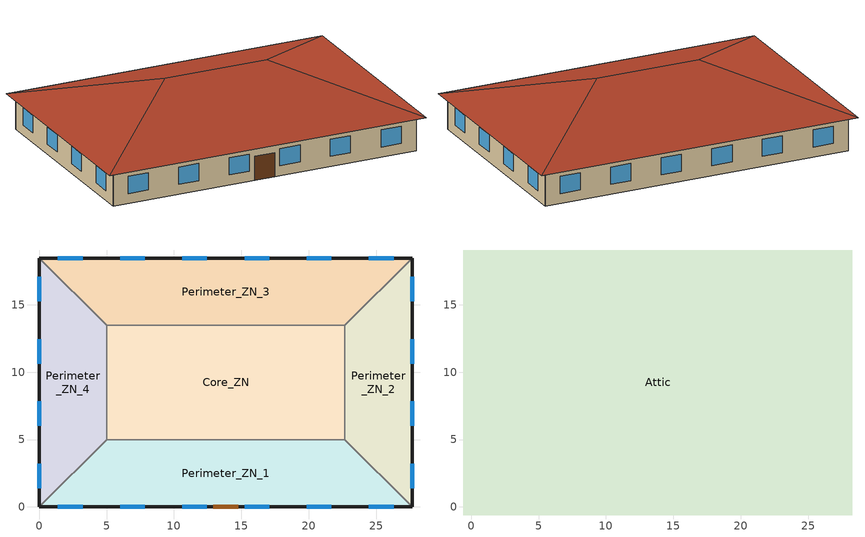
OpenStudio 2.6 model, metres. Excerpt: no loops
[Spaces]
Perimeter_ZN_1
 floor ground: 22.69,5 27.69,0 0,0 5,5 z0
 wall outside: 0,0 27.69,0 z0:3.05
 wall to Perimeter_ZN_4: 5,5 0,0 z0:3.05
 wall to Core_ZN: 22.69,5 5,5 z0:3.05
 wall to Perimeter_ZN_2: 27.69,0 22.69,5 z0:3.05
 window: 1.39,0 3.22,0 / 19.85,0 21.68,0 / 15.24,0 17.07,0 / 6.01,0 7.84,0 / 10.62,0 12.45,0 / 24.47,0 26.3,0 z0.9:2.42
 door: 12.93,0 14.76,0 z0:2.13
Perimeter_ZN_2
 floor ground: 27.69,18.46 27.69,0 22.69,5 22.69,13.46 z0
 wall outside: 27.69,0 27.69,18.46 z0:3.05
 wall to Perimeter_ZN_3: 27.69,18.46 22.69,13.46 z0:3.05
 wall to Core_ZN: 22.69,13.46 22.69,5 z0:3.05
 window: 27.69,1.39 27.69,3.22 / 27.69,10.62 27.69,12.45 / 27.69,15.24 27.69,17.07 / 27.69,6.01 27.69,7.84 z0.9:2.42
Perimeter_ZN_3
 floor ground: 27.69,18.46 22.69,13.46 5,13.46 0,18.46 z0
 wall outside: 27.69,18.46 0,18.46 z0:3.05
 wall to Core_ZN: 5,13.46 22.69,13.46 z0:3.05
 wall to Perimeter_ZN_4: 0,18.46 5,13.46 z0:3.05
 window: 21.68,18.46 19.85,18.46 / 7.84,18.46 6.01,18.46 / 17.07,18.46 15.24,18.46 / 12.45,18.46 10.62,18.46 / 26.3,18.46 24.47,18.46 / 3.22,18.46 1.39,18.46 z0.9:2.42
Perimeter_ZN_4
 floor ground: 0,18.46 5,13.46 5,5 0,0 z0
 wall outside: 0,18.46 0,0 z0:3.05
 wall to Core_ZN: 5,5 5,13.46 z0:3.05
 window: 0,3.22 0,1.39 / 0,12.45 0,10.62 / 0,7.84 0,6.01 / 0,17.07 0,15.24 z0.9:2.42
Core_ZN
 floor ground: 22.69,13.46 22.69,5 5,5 5,13.46 z0
Attic
 floor outside: 28.29,19.06 27.69,18.46 0,18.46 -0.6,19.06 z3.05; -0.6,19.06 0,18.46 0,0 -0.6,-0.6 z3.05; 28.29,19.06 28.29,-0.6 27.69,0 27.69,18.46 z3.05; 27.69,0 28.29,-0.6 -0.6,-0.6 0,0 z3.05
 floor to Perimeter_ZN_4: 0,18.46 5,13.46 5,5 0,0 z3.05
 floor to Perimeter_ZN_1: 22.69,5 27.69,0 0,0 5,5 z3.05
 floor to Perimeter_ZN_2: 27.69,18.46 27.69,0 22.69,5 22.69,13.46 z3.05
 floor to Core_ZN: 22.69,13.46 22.69,5 5,5 5,13.46 z3.05
 floor to Perimeter_ZN_3: 27.69,18.46 22.69,13.46 5,13.46 0,18.46 z3.05
 roof outside: 18.46,9.23,6.33 28.29,-0.6,3.05 28.29,19.06,3.05; 18.46,9.23,6.33 28.29,19.06,3.05 -0.6,19.06,3.05 9.23,9.23,6.33; 9.23,9.23,6.33 -0.6,-0.6,3.05 28.29,-0.6,3.05 18.46,9.23,6.33; 9.23,9.23,6.33 -0.6,19.06,3.05 -0.6,-0.6,3.05
[Site]
Chicago Ohare Intl Ap: Latitude {deg}=41.98; Longitude {deg}=-87.92; Time Zone {hr}=-6; Elevation {m}=201; Terrain=City
[Building]
90.1-2004-SmallOffice-ASHRAE 169-2006-5A created: 2018-04-11 13:55:36 -0400: North Axis {deg}=0; Default Construction Set=90.1-2004 - Office - ASHRAE 169-2006-5A; Standards Building Type=SmallOffice
[Site:GroundTemperature:BuildingSurface]
19.27, 19.18, 19.29, 19.59, 19.96, 22.25, 22.94, 23.08, 23.06, 20.85, 20.16, 19.63
[Site:WaterMainsTemperature]
Calculation Method=Correlation; Annual Average Outdoor Air Temperature {C}=9.925; Maximum Difference In Monthly Average Outdoor Air Temperatures {deltaC}=28.7
[SizingPeriod:DesignDay] Barometric Pressure {Pa}=98934; Sky Clearness=0; Rain Indicator=0; Snow Indicator=0; Day of Month=21; Daylight Saving Time Indicator=0; Humidity Indicating Type=Wetbulb; Dry-Bulb Temperature Range Modifier Type=DefaultMultipliers
Name | Maximum Dry-Bulb Temperature {C} | Daily Dry-Bulb Temperature Range {deltaC} | Humidity Indicating Conditions at Maximum Dry-Bulb | Wind Speed {m/s} | Wind Direction {deg} | Month | Day Type | Solar Model Indicator | ASHRAE Taub | ASHRAE Taud
Chicago Ohare Intl Ap Ann Htg 99.6% Condns DB | -20 | 0 | -20 | 4.9 | 270 | 1 | WinterDesignDay | ASHRAEClearSky
Chicago Ohare Intl Ap Ann Clg .4% Condns DB=>MWB | 33.3 | 10.5 | 23.7 | 5.2 | 230 | 7 | SummerDesignDay | ASHRAETau | 0.455 | 2.05
[ClimateZones]
Climate Zone Value 1=5A; Climate Zone Institution Name 2=CEC; Climate Zone Document Name 2=California Climate Zone Descriptions; Climate Zone Document Year 2=1995
[Material:NoMass] Thermal Absorptance=0.9; Solar Absorptance=0.7
Name | Roughness | Thermal Resistance {m2-K/W} | Visible Absorptance
CP02 CARPET PAD | VeryRough | 0.21648 | 0.8
Typical Insulation R-8.93 | Smooth | 1.57183 | 0.7
Typical Carpet Pad | Smooth | 0.21648 | 0.8
Typical Insulation R-5.74 | Smooth | 1.01115 | 0.7
Typical Insulation R-14.76 | Smooth | 2.59864 | 0.7
Typical Insulation R-0.58 | Smooth | 0.101875 | 0.7
Typical Insulation | Smooth | 0.0282222 | 0.7
[Material]
Name | Roughness | Thickness {m} | Conductivity {W/m-K} | Density {kg/m3} | Specific Heat {J/kg-K} | Thermal Absorptance | Solar Absorptance | Visible Absorptance
100mm Normalweight concrete floor | MediumSmooth | 0.1016 | 2.31 | 2322 | 832
G01 13mm gypsum board | Smooth | 0.0127 | 0.16 | 800 | 1090 | 0.9 | 0.7 | 0.5
4 in. Normalweight Concrete Floor | MediumRough | 0.1016 | 2.31 | 2322 | 832 | 0.9 | 0.7 | 0.7
1IN Stucco | Smooth | 0.0253 | 0.6918 | 1858 | 837 | 0.9 | 0.7 | 0.92
8IN CONCRETE HW RefBldg | Rough | 0.2032 | 1.311 | 2240 | 836.8 | 0.9 | 0.7 | 0.7
1/2IN Gypsum | Smooth | 0.0127 | 0.16 | 784.9 | 830 | 0.9 | 0.4 | 0.4
Roof Membrane | VeryRough | 0.0095 | 0.16 | 1121.29 | 1460 | 0.9 | 0.77 | 0.7
Metal Roof Surface; F08 Metal surface | Smooth | 0.0008 | 45.28 | 7824 | 500 | 0.9 | 0.7 | 0.7
6 in. Normalweight Concrete Floor | MediumRough | 0.1524 | 2.31 | 2322 | 832 | 0.9 | 0.7 | 0.7
8 in. Concrete Block Basement Wall | MediumRough | 0.2032 | 1.326 | 1842 | 912 | 0.9 | 0.7 | 0.7
G05 25mm wood | MediumSmooth | 0.0254 | 0.15 | 608 | 1630 | 0.9 | 0.5 | 0.5
Std Wood 6inch | MediumSmooth | 0.15 | 0.12 | 540 | 1210 | 0.9 | 0.7 | 0.7
[Construction]
Typical Insulated Exterior Mass Floor R-11.49: Typical Insulation R-8.93, 4 in. Normalweight Concrete Floor, Typical Carpet Pad
Typical Insulated Exterior Mass Wall R-8.13: 1IN Stucco, 8IN CONCRETE HW RefBldg, Typical Insulation R-5.74, 1/2IN Gypsum
Typical IEAD Roof R-15.87: Roof Membrane, Typical Insulation R-14.76, Metal Roof Surface
Typical Interior Floor: 100mm Normalweight concrete floor, CP02 CARPET PAD
Typical Interior Wall: G01 13mm gypsum board, G01 13mm gypsum board
Typical Interior Ceiling: CP02 CARPET PAD, 100mm Normalweight concrete floor
Typical Insulated Carpeted 6in Slab Floor: 6 in. Normalweight Concrete Floor, Typical Carpet Pad
Typical Insulated Basement Mass Wall: 8 in. Concrete Block Basement Wall
U 0.57 SHGC 0.49 Dbl Blue 6mm/6mm Air: BLUE 6MM, AIR 6MM, CLEAR 6MM
Typical Insulated Metal Door R-1.43: F08 Metal surface, Typical Insulation R-0.58
Typical Overhead Door: Typical Insulation
U 1.17 SHGC 0.49 Simple Glazing Skylight: U 1.17 SHGC 0.49 Simple Glazing
Typical Interior Window: Clear 3mm
Typical Interior Door; Typical Interior Partition: G05 25mm wood
InteriorFurnishings: Std Wood 6inch
[DefaultConstructionSet]
90.1-2004 - Office - ASHRAE 169-2006-5A: Default Exterior Surface Constructions=Default Surface Constructions 1; Default Interior Surface Constructions=Default Surface Constructions 2; Default Ground Contact Surface Constructions=Default Surface Constructions 3; Default Exterior SubSurface Constructions=Default Sub Surface Constructions 1; Default Interior SubSurface Constructions=Default Sub Surface Constructions 2; Interior Partition Construction=Typical Interior Partition
[DefaultSurfaceConstructions]
Name | Floor Construction | Wall Construction | Roof Ceiling Construction
Default Surface Constructions 1 | Typical Insulated Exterior Mass Floor R-11.49 | Typical Insulated Exterior Mass Wall R-8.13 | Typical IEAD Roof R-15.87
Default Surface Constructions 2 | Typical Interior Floor | Typical Interior Wall | Typical Interior Ceiling
Default Surface Constructions 3 | Typical Insulated Carpeted 6in Slab Floor | Typical Insulated Basement Mass Wall
[DefaultSubSurfaceConstructions]
Name | Fixed Window Construction | Operable Window Construction | Door Construction | Overhead Door Construction | Skylight Construction | Tubular Daylight Dome Construction | Tubular Daylight Diffuser Construction
Default Sub Surface Constructions 1 | U 0.57 SHGC 0.49 Dbl Blue 6mm/6mm Air | U 0.57 SHGC 0.49 Dbl Blue 6mm/6mm Air | Typical Insulated Metal Door R-1.43 | Typical Overhead Door | U 1.17 SHGC 0.49 Simple Glazing Skylight | Typical Interior Window | Typical Interior Window
Default Sub Surface Constructions 2 | Typical Interior Window | Typical Interior Window | Typical Interior Door
[WindowMaterial:Glazing] Optical Data Type=SpectralAverage; Infrared Transmittance at Normal Incidence=0; Front Side Infrared Hemispherical Emissivity=0.84; Back Side Infrared Hemispherical Emissivity=0.84; Conductivity {W/m-K}=0.9; Dirt Correction Factor for Solar and Visible Transmittance=1; Solar Diffusing=No
Name | Thickness {m} | Solar Transmittance at Normal Incidence | Front Side Solar Reflectance at Normal Incidence | Back Side Solar Reflectance at Normal Incidence | Visible Transmittance at Normal Incidence | Front Side Visible Reflectance at Normal Incidence | Back Side Visible Reflectance at Normal Incidence
BLUE 6MM | 0.006 | 0.48 | 0.05 | 0.05 | 0.57 | 0.06 | 0.06
CLEAR 6MM | 0.006 | 0.775 | 0.071 | 0.071 | 0.881 | 0.08 | 0.08
Clear 3mm | 0.003 | 0.837 | 0.075 | 0.075 | 0.898 | 0.081 | 0.081
[WindowMaterial:Gas]
AIR 6MM: Gas Type=Air; Thickness {m}=0.0063
[WindowMaterial:SimpleGlazingSystem]
U 1.17 SHGC 0.49 Simple Glazing: U-Factor {W/m2-K}=6.64357; Solar Heat Gain Coefficient=0.49; Visible Transmittance=0.38
[Space]
Name | Space Type | Building Story | Thermal Zone | Part of Total Floor Area
Perimeter_ZN_1 | Office WholeBuilding - Sm Office | Building Story 1 | Perimeter_ZN_1 ZN | Yes
Attic | Office Attic |  | Attic ZN | No
Perimeter_ZN_2 | Office WholeBuilding - Sm Office | Building Story 1 | Perimeter_ZN_2 ZN | Yes
Perimeter_ZN_3 | Office WholeBuilding - Sm Office | Building Story 1 | Perimeter_ZN_3 ZN | Yes
Perimeter_ZN_4 | Office WholeBuilding - Sm Office | Building Story 1 | Perimeter_ZN_4 ZN | Yes
Core_ZN | Office WholeBuilding - Sm Office | Building Story 1 | Core_ZN ZN | Yes
[SpaceType] Standards Building Type=Office
Name | Default Schedule Set | Design Specification Outdoor Air Object | Standards Space Type
Office WholeBuilding - Sm Office | Office WholeBuilding - Sm Office Schedule Set | Office WholeBuilding - Sm Office Ventilation | WholeBuilding - Sm Office
Office Attic | Office Attic Schedule Set | Office Attic Ventilation | Attic
[DesignSpecification:OutdoorAir]
Name | Outdoor Air Flow per Person {m3/s-person} | Outdoor Air Flow per Floor Area {m3/s-m2} | Outdoor Air Flow Air Changes per Hour {1/hr} | Outdoor Air Method
Office Attic Ventilation | 0 | 0 | 0
Office WholeBuilding - Sm Office Ventilation |  | 0.000508 |  | Sum
[DefaultScheduleSet]
Name | Infiltration Schedule | Number of People Schedule | People Activity Level Schedule | Lighting Schedule | Electric Equipment Schedule
Office Attic Schedule Set | OfficeLarge INFIL_SCH_PNNL
Office WholeBuilding - Sm Office Schedule Set | OfficeSmall INFIL_QUARTER_ON_SCH | OfficeSmall BLDG_OCC_SCH | OfficeSmall ACTIVITY_SCH | OfficeSmall BLDG_LIGHT_SCH | OfficeSmall BLDG_EQUIP_SCH
[ThermostatSetpoint:DualSetpoint]
Name | Heating Setpoint Temperature Schedule | Cooling Setpoint Temperature Schedule
Office WholeBuilding - Sm Office Thermostat 1; Office WholeBuilding - Sm Office Thermostat 2; Office WholeBuilding - Sm Office Thermostat 3; Office WholeBuilding - Sm Office Thermostat 4; Office WholeBuilding - Sm Office Thermostat 5 | OfficeSmall HTGSETP_SCH_NO_OPTIMUM | OfficeSmall CLGSETP_SCH_NO_OPTIMUM
Office Attic Thermostat 1
[People:Definition]
Office WholeBuilding - Sm Office People Definition: Number of People Calculation Method=People/Area; People per Space Floor Area {person/m2}=0.0602779; Fraction Radiant=0.3
[People]
Office WholeBuilding - Sm Office People: People Definition=Office WholeBuilding - Sm Office People Definition; Space or SpaceType=Office WholeBuilding - Sm Office; Work Efficiency Schedule=Work Efficiency Schedule; Clothing Insulation Schedule=Clothing Schedule; Air Velocity Schedule=Air Velocity Schedule; Multiplier=1
[Lights:Definition]
Office WholeBuilding - Sm Office Lights Definition: Design Level Calculation Method=Watts/Area; Watts per Space Floor Area {W/m2}=10.7639; Fraction Radiant=0.7; Fraction Visible=0.2
[Lights]
Office WholeBuilding - Sm Office Lights: Lights Definition=Office WholeBuilding - Sm Office Lights Definition; Space or SpaceType=Office WholeBuilding - Sm Office; Fraction Replaceable=1
[ElectricEquipment:Definition]
Office WholeBuilding - Sm Office Elec Equip Definition: Design Level Calculation Method=Watts/Area; Watts per Space Floor Area {W/m2}=6.78126; Fraction Radiant=0.5
[ElectricEquipment]
Office WholeBuilding - Sm Office Elec Equip: Electric Equipment Definition=Office WholeBuilding - Sm Office Elec Equip Definition; Space or SpaceType=Office WholeBuilding - Sm Office
[SpaceInfiltration:DesignFlowRate] Schedule=OfficeSmall INFIL_QUARTER_ON_SCH; Design Flow Rate Calculation Method=Flow/ExteriorArea; Flow per Exterior Surface Area {m3/s-m2}=0.00102523; Constant Term Coefficient=0; Temperature Term Coefficient=0; Velocity Term Coefficient=0.224; Velocity Squared Term Coefficient=0
Name | Space or SpaceType
Perimeter_ZN_1 Infiltration | Perimeter_ZN_1
Perimeter_ZN_2 Infiltration | Perimeter_ZN_2
Perimeter_ZN_3 Infiltration | Perimeter_ZN_3
Perimeter_ZN_4 Infiltration | Perimeter_ZN_4
[InternalMass:Definition]
Internal Mass Definition 1: Construction=InteriorFurnishings; Design Level Calculation Method=SurfaceArea/Area; Surface Area per Space Floor Area=2
[InternalMass] Internal Mass Definition=Internal Mass Definition 1; Multiplier=1
Name | Space or SpaceType
Perimeter_ZN_1 Mass | Perimeter_ZN_1
Perimeter_ZN_2 Mass | Perimeter_ZN_2
Perimeter_ZN_3 Mass | Perimeter_ZN_3
Perimeter_ZN_4 Mass | Perimeter_ZN_4
Core_ZN Mass | Core_ZN
[ThermalZone] Use Ideal Air Loads=No
Name | Thermostat
Perimeter_ZN_1 ZN | Office WholeBuilding - Sm Office Thermostat 1
Attic ZN | Office Attic Thermostat 1
Perimeter_ZN_2 ZN | Office WholeBuilding - Sm Office Thermostat 2
Perimeter_ZN_3 ZN | Office WholeBuilding - Sm Office Thermostat 3
Perimeter_ZN_4 ZN | Office WholeBuilding - Sm Office Thermostat 4
Core_ZN ZN | Office WholeBuilding - Sm Office Thermostat 5
[Sizing:Zone] Zone Cooling Design Supply Air Temperature Input Method=SupplyAirTemperature; Zone Cooling Design Supply Air Temperature Difference {deltaC}=11.11; Zone Heating Design Supply Air Temperature Input Method=SupplyAirTemperature; Zone Heating Design Supply Air Temperature {C}=40; Zone Heating Design Supply Air Temperature Difference {deltaC}=11.11; Zone Cooling Design Supply Air Humidity Ratio {kg-H2O/kg-air}=0.0085; Zone Heating Design Supply Air Humidity Ratio {kg-H2O/kg-air}=0.008; Cooling Design Air Flow Method=DesignDay; Heating Design Air Flow Method=DesignDay; Account for Dedicated Outdoor Air System=No; Dedicated Outdoor Air System Control Strategy=NeutralSupplyAir; Dedicated Outdoor Air Low Setpoint Temperature for Design {C}=autosize; Dedicated Outdoor Air High Setpoint Temperature for Design {C}=autosize
Name | Zone Cooling Design Supply Air Temperature {C}
Perimeter_ZN_1 ZN; Perimeter_ZN_2 ZN; Perimeter_ZN_3 ZN; Perimeter_ZN_4 ZN; Core_ZN ZN | 12.8
Attic ZN | 14
[Zone equipment]
Perimeter_ZN_1 ZN: Zone2PTHP, VRF Zone Terminal 1
Perimeter_ZN_2 ZN: Zone3PTHP, VRF Zone Terminal 2
Perimeter_ZN_3 ZN: Zone4PTHP, VRF Zone Terminal 3
Perimeter_ZN_4 ZN: Zone5PTHP, VRF Zone Terminal 4
Core_ZN ZN: Zone1PTHP, VRF Zone Terminal
[AvailabilityManager:NightCycle] Control Type=CycleOnAny; Thermostat Tolerance {deltaC}=1; Cycling Run Time {s}=3600
Availability Manager Night Cycle 1; Availability Manager Night Cycle 2; Availability Manager Night Cycle 3; Availability Manager Night Cycle 4; Availability Manager Night Cycle 5
[Exterior:Lights:Definition]
NonDimming Exterior Lights Def: Design Level {W}=1634
[Exterior:Lights]
NonDimming Exterior Lights Def: Exterior Lights Definition=NonDimming Exterior Lights Def; Schedule=OfficeSmall Exterior_Lgt_ALWAYS_ON; Control Option=AstronomicalClock
[BuildingStory]
Building Story 1: Nominal Z Coordinate {m}=0
[ZoneHVAC:PackagedTerminalHeatPump] Availability Schedule=Always On Discrete hvac_library; Supply Air Flow Rate During Cooling Operation {m3/s}=Autosize; Supply Air Flow Rate During Heating Operation {m3/s}=Autosize; Supply Air Flow Rate When No Cooling or Heating is Needed {m3/s}=Autosize; Outdoor Air Flow Rate During Cooling Operation {m3/s}=Autosize; Outdoor Air Flow Rate During Heating Operation {m3/s}=Autosize; Outdoor Air Flow Rate When No Cooling or Heating is Needed {m3/s}=Autosize; Maximum Supply Air Temperature from Supplemental Heater {C}=Autosize
Name | Supply Air Fan | Heating Coil | Cooling Coil | Supplemental Heating Coil
Zone1PTHP | Zone1PTHPFan | Zone1PTHPDXHeatCoil | Zone1PTHPDXCoolCoil | Zone1PTHPElecHtgBackupCoil
Zone4PTHP | Zone4PTHPFan | Zone4PTHPDXHeatCoil | Zone4PTHPDXCoolCoil | Zone4PTHPElecHtgBackupCoil
Zone5PTHP | Zone5PTHPFan | Zone5PTHPDXHeatCoil | Zone5PTHPDXCoolCoil | Zone5PTHPElecHtgBackupCoil
Zone2PTHP | Zone1PTHPFan 3 | Zone2PTHPDXHeatCoil | Zone2PTHPDXCoolCoil | Zone2PTHPElecHtgBackupCoil
Zone3PTHP | Zone3PTHPFan | Zone3PTHPDXHeatCoil | Zone3PTHPDXCoolCoil | Zone3PTHPElecHtgBackupCoil
[Fan:ConstantVolume] Availability Schedule=Always On Discrete hvac_library; Maximum Flow Rate {m3/s}=AutoSize
Zone1PTHPFan; Zone4PTHPFan; Zone5PTHPFan; Zone1PTHPFan 3; Zone3PTHPFan
[Coil:Heating:DX:SingleSpeed] Availability Schedule=Always On Discrete hvac_library; Rated Total Heating Capacity {W}=Autosize; Rated COP {W/W}=5; Rated Air Flow Rate {m3/s}=Autosize; Rated Supply Fan Power Per Volume Flow Rate {W/(m3/s)}=773.3; Total Heating Capacity Function of Temperature Curve=OS:Curve:Biquadratic 11; Total Heating Capacity Function of Flow Fraction Curve=OS:Curve:Quadratic 14; Energy Input Ratio Function of Temperature Curve=OS:Curve:Biquadratic 12; Energy Input Ratio Function of Flow Fraction Curve=OS:Curve:Quadratic 15; Part Load Fraction Correlation Curve=OS:Curve:Quadratic 16; Defrost Strategy=Resistive; Defrost Control=Timed; Defrost Time Period Fraction=0.166667; Resistive Defrost Heater Capacity {W}=2000
Zone1PTHPDXHeatCoil; Zone4PTHPDXHeatCoil; Zone5PTHPDXHeatCoil; Zone2PTHPDXHeatCoil; Zone3PTHPDXHeatCoil
[Coil:Cooling:DX:SingleSpeed] Availability Schedule=Always On Discrete hvac_library; Rated Total Cooling Capacity {W}=Autosize; Rated Sensible Heat Ratio=Autosize; Rated COP {W/W}=3; Rated Air Flow Rate {m3/s}=Autosize; Rated Evaporator Fan Power Per Volume Flow Rate {W/(m3/s)}=773.3; Total Cooling Capacity Function of Temperature Curve=OS:Curve:Biquadratic 9; Total Cooling Capacity Function of Flow Fraction Curve=OS:Curve:Quadratic 11; Energy Input Ratio Function of Temperature Curve=OS:Curve:Biquadratic 10; Energy Input Ratio Function of Flow Fraction Curve=OS:Curve:Quadratic 12; Part Load Fraction Correlation Curve=OS:Curve:Quadratic 13; Condenser Type=AirCooled; Evaporative Condenser Effectiveness=0; Evaporative Condenser Air Flow Rate {m3/s}=Autosize; Evaporative Condenser Pump Rated Power Consumption {W}=Autosize; Crankcase Heater Capacity {W}=0; Maximum Outdoor Dry-Bulb Temperature for Crankcase Heater Operation {C}=0; Basin Heater Capacity {W/K}=0; Basin Heater Setpoint Temperature {C}=10
Zone1PTHPDXCoolCoil; Zone4PTHPDXCoolCoil; Zone5PTHPDXCoolCoil; Zone2PTHPDXCoolCoil; Zone3PTHPDXCoolCoil
[Coil:Heating:Electric] Availability Schedule=Always On Discrete hvac_library; Nominal Capacity {W}=0
Zone1PTHPElecHtgBackupCoil; Zone4PTHPElecHtgBackupCoil; Zone5PTHPElecHtgBackupCoil; Zone2PTHPElecHtgBackupCoil; Zone3PTHPElecHtgBackupCoil
[EnergyManagementSystem:Program]
CurveOverwriteMGR: SET TTmp_1 = CoilInletDBT1; SET WTmp_1 = CoilInletW1; SET PTmp_1 = Pressure1; SET MyWB_1 = @TwbFnTdbWPb TTmp_1 WTmp_1 PTmp_1; SET IVOnea_1 = MyWB_1; SET IVTwo_1 = OAT1; SET IVThree_1 = IVOnea_1*IVTwo_1; SET C1_1 = 0.42415; SET C2_1 = 0.04426; SET C3_1 = -0.00042; SET C4_1 = 0.00333; SET C5_1 = -8.0e-05; SET C6_1 = -0.00021; SET C1_a1 = 0.942567793; SET C2_a1 = -0.009543347; SET C3_a1 = 0.00068377; SET C4_a1 = -0.011042676; SET C5_a1 = 5.249e-06; SET C6_a1 = -9.72e-06; SET LeftCurveInput_1=C1_1+(C2_1*IVOnea_1)+(C3_1*IVOnea_1*IVonea_1); SET RightCurveInput_1=(C4_1*IVTwo_1)+(C5_1*IVTwo_1*IVTwo_1)+(C6_1*IVThree_1); SET CurveInput_1 = LeftCurveInput_1 + RightCurveInput_1; SET #CurveInput2_1=CurveInput_1; IF OAT1>31; SET LeftCurveInput_1=C1_a1+(C2_a1*IVOnea_1)+(C3_a1*IVOnea_1*IVonea_1); SET RightCurveInput_1=(C4_a1*IVTwo_1)+(C5_a1*IVTwo_1*IVTwo_1)+(C6_a1*IVThree_1); SET CurveInput_1=LeftCurveInput_1 + RightCurveInput_1; ENDIF; SET CurveOverwrite1 = CurveInput_1; SET TTmp_2 = CoilInletDBT2; SET WTmp_2 = CoilInletW2; SET PTmp_2 = Pressure2; SET MyWB_2 = @TwbFnTdbWPb TTmp_2 WTmp_2 PTmp_2; SET IVOnea_2 = MyWB_2; SET IVTwo_2 = OAT2; SET IVThree_2 = IVOnea_2*IVTwo_2; SET C1_2 = 0.42415; SET C2_2 = 0.04426; SET C3_2 = -0.00042; SET C4_2 = 0.00333; SET C5_2 = -8.0e-05; SET C6_2 = -0.00021; SET C1_a2 = 0.942567793; SET C2_a2 = -0.009543347; SET C3_a2 = 0.00068377; SET C4_a2 = -0.011042676; SET C5_a2 = 5.249e-06; SET C6_a2 = -9.72e-06; SET LeftCurveInput_2=C1_2+(C2_2*IVOnea_2)+(C3_2*IVOnea_2*IVonea_2); SET RightCurveInput_2=(C4_2*IVTwo_2)+(C5_2*IVTwo_2*IVTwo_2)+(C6_2*IVThree_2); SET CurveInput_2 = LeftCurveInput_2 + RightCurveInput_2; SET #CurveInput2_2=CurveInput_2; IF OAT2>31; SET LeftCurveInput_2=C1_a2+(C2_a2*IVOnea_2)+(C3_a2*IVOnea_2*IVonea_2); SET RightCurveInput_2=(C4_a2*IVTwo_2)+(C5_a2*IVTwo_2*IVTwo_2)+(C6_a2*IVThree_2); SET CurveInput_2=LeftCurveInput_2 + RightCurveInput_2; ENDIF; SET CurveOverwrite2 = CurveInput_2; SET TTmp_3 = CoilInletDBT3; SET WTmp_3 = CoilInletW3; SET PTmp_3 = Pressure3; SET MyWB_3 = @TwbFnTdbWPb TTmp_3 WTmp_3 PTmp_3; SET IVOnea_3 = MyWB_3; SET IVTwo_3 = OAT3; SET IVThree_3 = IVOnea_3*IVTwo_3; SET C1_3 = 0.42415; SET C2_3 = 0.04426; SET C3_3 = -0.00042; SET C4_3 = 0.00333; SET C5_3 = -8.0e-05; SET C6_3 = -0.00021; SET C1_a3 = 0.942567793; SET C2_a3 = -0.009543347; SET C3_a3 = 0.00068377; SET C4_a3 = -0.011042676; SET C5_a3 = 5.249e-06; SET C6_a3 = -9.72e-06; SET LeftCurveInput_3=C1_3+(C2_3*IVOnea_3)+(C3_3*IVOnea_3*IVonea_3); SET RightCurveInput_3=(C4_3*IVTwo_3)+(C5_3*IVTwo_3*IVTwo_3)+(C6_3*IVThree_3); SET CurveInput_3 = LeftCurveInput_3 + RightCurveInput_3; SET #CurveInput2_3=CurveInput_3; IF OAT3>31; SET LeftCurveInput_3=C1_a3+(C2_a3*IVOnea_3)+(C3_a3*IVOnea_3*IVonea_3); SET RightCurveInput_3=(C4_a3*IVTwo_3)+(C5_a3*IVTwo_3*IVTwo_3)+(C6_a3*IVThree_3); SET CurveInput_3=LeftCurveInput_3 + RightCurveInput_3; ENDIF; SET CurveOverwrite3 = CurveInput_3; SET TTmp_4 = CoilInletDBT4; SET WTmp_4 = CoilInletW4; SET PTmp_4 = Pressure4; SET MyWB_4 = @TwbFnTdbWPb TTmp_4 WTmp_4 PTmp_4; SET IVOnea_4 = MyWB_4; SET IVTwo_4 = OAT4; SET IVThree_4 = IVOnea_4*IVTwo_4; SET C1_4 = 0.42415; SET C2_4 = 0.04426; SET C3_4 = -0.00042; SET C4_4 = 0.00333; SET C5_4 = -8.0e-05; SET C6_4 = -0.00021; SET C1_a4 = 0.942567793; SET C2_a4 = -0.009543347; SET C3_a4 = 0.00068377; SET C4_a4 = -0.011042676; SET C5_a4 = 5.249e-06; SET C6_a4 = -9.72e-06; SET LeftCurveInput_4=C1_4+(C2_4*IVOnea_4)+(C3_4*IVOnea_4*IVonea_4); SET RightCurveInput_4=(C4_4*IVTwo_4)+(C5_4*IVTwo_4*IVTwo_4)+(C6_4*IVThree_4); SET CurveInput_4 = LeftCurveInput_4 + RightCurveInput_4; SET #CurveInput2_4=CurveInput_4; IF OAT4>31; SET LeftCurveInput_4=C1_a4+(C2_a4*IVOnea_4)+(C3_a4*IVOnea_4*IVonea_4); SET RightCurveInput_4=(C4_a4*IVTwo_4)+(C5_a4*IVTwo_4*IVTwo_4)+(C6_a4*IVThree_4); SET CurveInput_4=LeftCurveInput_4 + RightCurveInput_4; ENDIF; SET CurveOverwrite4 = CurveInput_4; SET TTmp_5 = CoilInletDBT5; SET WTmp_5 = CoilInletW5; SET PTmp_5 = Pressure5; SET MyWB_5 = @TwbFnTdbWPb TTmp_5 WTmp_5 PTmp_5; SET IVOnea_5 = MyWB_5; SET IVTwo_5 = OAT5; SET IVThree_5 = IVOnea_5*IVTwo_5; SET C1_5 = 0.42415; SET C2_5 = 0.04426; SET C3_5 = -0.00042; SET C4_5 = 0.00333; SET C5_5 = -8.0e-05; SET C6_5 = -0.00021; SET C1_a5 = 0.942567793; SET C2_a5 = -0.009543347; SET C3_a5 = 0.00068377; SET C4_a5 = -0.011042676; SET C5_a5 = 5.249e-06; SET C6_a5 = -9.72e-06; SET LeftCurveInput_5=C1_5+(C2_5*IVOnea_5)+(C3_5*IVOnea_5*IVonea_5); SET RightCurveInput_5=(C4_5*IVTwo_5)+(C5_5*IVTwo_5*IVTwo_5)+(C6_5*IVThree_5); SET CurveInput_5 = LeftCurveInput_5 + RightCurveInput_5; SET #CurveInput2_5=CurveInput_5; IF OAT5>31; SET LeftCurveInput_5=C1_a5+(C2_a5*IVOnea_5)+(C3_a5*IVOnea_5*IVonea_5); SET RightCurveInput_5=(C4_a5*IVTwo_5)+(C5_a5*IVTwo_5*IVTwo_5)+(C6_a5*IVThree_5); SET CurveInput_5=LeftCurveInput_5 + RightCurveInput_5; ENDIF; SET CurveOverwrite5 = CurveInput_5
InitializeVRFControlModes: SET vrf_status_off_1 = 0.0; SET vrf_status_cooling_1 = 1.0; SET vrf_status_heating_1 = 2.0
VRFControl: SET VRF_Actuator_OnOff1 = vrf_status_heating_1; SET VRF_Zone_Terminal_VRF1 = 0.5; SET VRF_Actuator_OnOff1 = vrf_status_heating_1; SET VRF_Zone_Terminal_1_VRF1 = 0.5; SET VRF_Actuator_OnOff1 = vrf_status_heating_1; SET VRF_Zone_Terminal_2_VRF1 = 0.5; SET VRF_Actuator_OnOff1 = vrf_status_heating_1; SET VRF_Zone_Terminal_3_VRF1 = 0.5; SET VRF_Actuator_OnOff1 = vrf_status_heating_1; SET VRF_Zone_Terminal_4_VRF1 = 0.5
[EnergyManagementSystem:ProgramCallingManager]
EMSBasedCurveManager: AfterPredictorBeforeHVACManagers; CurveOverwriteMGR
Init VRF Control Mode Constants: BeginNewEnvironment; InitializeVRFControlModes
VRF OnOff Management: InsideHVACSystemIterationLoop; VRFControl
[EnergyManagementSystem:Actuator]
Name | Actuated Component | Actuated Component Type | Actuated Component Control Type
CurveOverwrite1; CurveOverwrite2; CurveOverwrite3; CurveOverwrite4; CurveOverwrite5 | OS:Curve:Biquadratic 9 | Curve | Curve Result
VRF_Actuator_OnOff1 | VRF System | Variable Refrigerant Flow Heat Pump | Operating Mode
VRF_Zone_Terminal_VRF1 | VRF Zone Terminal | Variable Refrigerant Flow Terminal Unit | Part Load Ratio
VRF_Zone_Terminal_1_VRF1 | VRF Zone Terminal 1 | Variable Refrigerant Flow Terminal Unit | Part Load Ratio
VRF_Zone_Terminal_2_VRF1 | VRF Zone Terminal 2 | Variable Refrigerant Flow Terminal Unit | Part Load Ratio
VRF_Zone_Terminal_3_VRF1 | VRF Zone Terminal 3 | Variable Refrigerant Flow Terminal Unit | Part Load Ratio
VRF_Zone_Terminal_4_VRF1 | VRF Zone Terminal 4 | Variable Refrigerant Flow Terminal Unit | Part Load Ratio
[EnergyManagementSystem:Sensor]
Name | Output Variable or Output Meter Index Key | Output Variable or Output Meter
ActualCurve1; ActualCurve2; ActualCurve3; ActualCurve4; ActualCurve5 | OS:Curve:Biquadratic 9 | Performance Curve Output Value
CoilInletWBT1 | Zone1PTHP Mixed Air Node | System Node Wetbulb Temperature
Pressure1 | Zone1PTHP OA Node | System Node Pressure
CoilInletDBT1 | Zone1PTHP Mixed Air Node | System Node Temperature
CoilInletW1 | Zone1PTHP Mixed Air Node | System Node Humidity Ratio
OAT1 | Zone1PTHP OA Node | System Node Temperature
CoilInletWBT2 | Zone4PTHP Mixed Air Node | System Node Wetbulb Temperature
Pressure2 | Zone4PTHP OA Node | System Node Pressure
CoilInletDBT2 | Zone4PTHP Mixed Air Node | System Node Temperature
CoilInletW2 | Zone4PTHP Mixed Air Node | System Node Humidity Ratio
OAT2 | Zone4PTHP OA Node | System Node Temperature
CoilInletWBT3 | Zone2PTHP Mixed Air Node | System Node Wetbulb Temperature
Pressure3 | Zone2PTHP OA Node | System Node Pressure
CoilInletDBT3 | Zone2PTHP Mixed Air Node | System Node Temperature
CoilInletW3 | Zone2PTHP Mixed Air Node | System Node Humidity Ratio
OAT3 | Zone2PTHP OA Node | System Node Temperature
CoilInletWBT4 | Zone5PTHP Mixed Air Node | System Node Wetbulb Temperature
Pressure4 | Zone5PTHP OA Node | System Node Pressure
CoilInletDBT4 | Zone5PTHP Mixed Air Node | System Node Temperature
CoilInletW4 | Zone5PTHP Mixed Air Node | System Node Humidity Ratio
OAT4 | Zone5PTHP OA Node | System Node Temperature
CoilInletWBT5 | Zone3PTHP Mixed Air Node | System Node Wetbulb Temperature
Pressure5 | Zone3PTHP OA Node | System Node Pressure
CoilInletDBT5 | Zone3PTHP Mixed Air Node | System Node Temperature
CoilInletW5 | Zone3PTHP Mixed Air Node | System Node Humidity Ratio
OAT5 | Zone3PTHP OA Node | System Node Temperature
[EnergyManagementSystem:OutputVariable] Type of Data in Variable=Averaged
Name | EMS Variable | Update Frequency
ERLCurveValue1 | ActualCurve1 | ZoneTimeStep
OldCurveValue1 | CurveInput2_1 | ZoneTimeStep
NewCurveValue1 | CurveOverwrite1 | ZoneTimeStep
ERLCurveValue2 | ActualCurve2 | ZoneTimeStep
OldCurveValue2 | CurveInput2_2 | ZoneTimeStep
NewCurveValue2 | CurveOverwrite2 | ZoneTimeStep
ERLCurveValue3 | ActualCurve3 | ZoneTimeStep
OldCurveValue3 | CurveInput2_3 | ZoneTimeStep
NewCurveValue3 | CurveOverwrite3 | ZoneTimeStep
ERLCurveValue4 | ActualCurve4 | ZoneTimeStep
OldCurveValue4 | CurveInput2_4 | ZoneTimeStep
NewCurveValue4 | CurveOverwrite4 | ZoneTimeStep
ERLCurveValue5 | ActualCurve5 | ZoneTimeStep
OldCurveValue5 | CurveInput2_5 | ZoneTimeStep
NewCurveValue5 | CurveOverwrite5 | ZoneTimeStep
Erl VRF Control Status1 | VRF_Actuator_OnOff1 | SystemTimeStep
[AirConditioner:VariableRefrigerantFlow]
VRF System: Availability Schedule=Always On Discrete hvac_library; Rated Total Cooling Capacity {W}=autosize; Rated Cooling COP {W/W}=3.3; Minimum Outdoor Temperature in Cooling Mode {C}=-5; Maximum Outdoor Temperature in Cooling Mode {C}=43; Cooling Capacity Ratio Modifier Function of Low Temperature Curve=VRF System VRFCoolCapFT 1; Cooling Capacity Ratio Boundary Curve=VRF System VRFCoolCapFTBoundary 1; Cooling Capacity Ratio Modifier Function of High Temperature Curve=VRF System VRFCoolCapFTHi 1; Cooling Energy Input Ratio Modifier Function of Low Temperature Curve=VRF System VRFCoolEIRFT 1; Cooling Energy Input Ratio Boundary Curve=VRF System VRFCoolEIRFTBoundary 1; Cooling Energy Input Ratio Modifier Function of High Temperature Curve=VRF System VRFCoolEIRFTHi 1; Cooling Energy Input Ratio Modifier Function of Low Part-Load Ratio Curve=VRF System CoolingEIRLowPLR 1; Cooling Energy Input Ratio Modifier Function of High Part-Load Ratio Curve=VRF System CoolingEIRHiPLR 1; Cooling Combination Ratio Correction Factor Curve=VRF System CoolingCombRatio 1; Cooling Part-Load Fraction Correlation Curve=VRF System VRFCPLFFPLR 1; Rated Total Heating Capacity {W}=autosize; Rated Total Heating Capacity Sizing Ratio {W/W}=1; Rated Heating COP {W/W}=3.5; Minimum Outdoor Temperature in Heating Mode {C}=-20; Maximum Outdoor Temperature in Heating Mode {C}=30; Heating Capacity Ratio Modifier Function of Low Temperature Curve=VRF System VRFHeatCapFT 1; Heating Capacity Ratio Boundary Curve=VRF System VRFHeatCapFTBoundary 1; Heating Capacity Ratio Modifier Function of High Temperature Curve=VRF System VRFHeatCapFTHi 1; Heating Energy Input Ratio Modifier Function of Low Temperature Curve=VRF System VRFHeatEIRFT 1; Heating Energy Input Ratio Boundary Curve=VRF System VRFHeatEIRFTBoundary 1; Heating Energy Input Ratio Modifier Function of High Temperature Curve=VRF System VRFHeatEIRFTHi 1; Heating Performance Curve Outdoor Temperature Type=WetBulbTemperature; Heating Energy Input Ratio Modifier Function of Low Part-Load Ratio Curve=VRF System HeatingEIRLowPLR 1; Heating Energy Input Ratio Modifier Function of High Part-Load Ratio Curve=VRF System HeatingEIRHiPLR 1; Heating Combination Ratio Correction Factor Curve=VRF System HeatingCombRatio 1; Heating Part-Load Fraction Correlation Curve=VRF System VRFCPLFFPLR 2; Minimum Heat Pump Part-Load Ratio=0.25; Master Thermostat Priority Control Type=LoadPriority; Heat Pump Waste Heat Recovery=No; Equivalent Piping Length used for Piping Correction Factor in Cooling Mode {m}=30; Vertical Height used for Piping Correction Factor {m}=10; Piping Correction Factor for Length in Cooling Mode Curve=VRF System CoolingLengthCorrectionFactor 1; Piping Correction Factor for Height in Cooling Mode Coefficient=-0.000386; Equivalent Piping Length used for Piping Correction Factor in Heating Mode {m}=30; Piping Correction Factor for Length in Heating Mode Curve=VRF System HeatingLengthCorrectionFactor 1; Piping Correction Factor for Height in Heating Mode Coefficient=0; Crankcase Heater Power per Compressor {W}=15; Number of Compressors=3; Ratio of Compressor Size to Total Compressor Capacity=0.33; Maximum Outdoor Dry-bulb Temperature for Crankcase Heater {C}=7; Defrost Strategy=Resistive; Defrost Control=Timed; Defrost Time Period Fraction=0.058333; Resistive Defrost Heater Capacity {W}=1e-07; Maximum Outdoor Dry-bulb Temperature for Defrost Operation {C}=7; Water Condenser Volume Flow Rate {m3/s}=autosize; Evaporative Condenser Effectiveness=0.9; Evaporative Condenser Air Flow Rate {m3/s}=autosize; Evaporative Condenser Pump Rated Power Consumption {W}=autosize; Basin Heater Capacity {W/K}=0; Basin Heater Setpoint Temperature {C}=2; Fuel Type=Electricity; Minimum Outdoor Temperature in Heat Recovery Mode {C}=0; Maximum Outdoor Temperature in Heat Recovery Mode {C}=20; Heat Recovery Cooling Capacity Modifier Curve=VRF System Heat Recovery Cooling Cap Modifier 1; Initial Heat Recovery Cooling Capacity Fraction=0.5; Heat Recovery Cooling Capacity Time Constant {hr}=0.083; Heat Recovery Cooling Energy Modifier Curve=VRF System Heat Recovery Cooling Energy Modifier 1; Initial Heat Recovery Cooling Energy Fraction=1; Heat Recovery Cooling Energy Time Constant {hr}=0; Heat Recovery Heating Capacity Modifier Curve=VRF System Heat Recovery Heating Cap Modifier 1; Initial Heat Recovery Heating Capacity Fraction=0.5; Heat Recovery Heating Capacity Time Constant {hr}=0.083; Heat Recovery Heating Energy Modifier Curve=VRF System Heat Recovery Heating Energy Modifier 1; Initial Heat Recovery Heating Energy Fraction=0.5; Heat Recovery Heating Energy Time Constant {hr}=0
[ZoneHVAC:TerminalUnit:VariableRefrigerantFlow] Terminal Unit Availability schedule=Always On Discrete hvac_library; Supply Air Flow Rate During Cooling Operation {m3/s}=autosize; Supply Air Flow Rate When No Cooling is Needed {m3/s}=autosize; Supply Air Flow Rate During Heating Operation {m3/s}=autosize; Supply Air Flow Rate When No Heating is Needed {m3/s}=autosize; Outdoor Air Flow Rate During Cooling Operation {m3/s}=autosize; Outdoor Air Flow Rate During Heating Operation {m3/s}=autosize; Outdoor Air Flow Rate When No Cooling or Heating is Needed {m3/s}=autosize; Supply Air Fan Operating Mode Schedule=Always On Discrete hvac_library; Zone Terminal Unit On Parasitic Electric Energy Use {W}=30; Zone Terminal Unit Off Parasitic Electric Energy Use {W}=20; Rated Total Heating Capacity Sizing Ratio {W/W}=1
Name | Supply Air Fan | Cooling Coil | Heating Coil
VRF Zone Terminal | VRF Zone Terminal Fan | VRF Zone Terminal Cooling Coil | VRF Zone Terminal Heating Coil
VRF Zone Terminal 1 | VRF Zone Terminal Fan 1 | VRF Zone Terminal Cooling Coil 1 | VRF Zone Terminal Heating Coil 1
VRF Zone Terminal 2 | VRF Zone Terminal Fan 2 | VRF Zone Terminal Cooling Coil 2 | VRF Zone Terminal Heating Coil 2
VRF Zone Terminal 3 | VRF Zone Terminal Fan 3 | VRF Zone Terminal Cooling Coil 3 | VRF Zone Terminal Heating Coil 3
VRF Zone Terminal 4 | VRF Zone Terminal Fan 4 | VRF Zone Terminal Cooling Coil 4 | VRF Zone Terminal Heating Coil 4
[Fan:OnOff] Availability Schedule=Always On Discrete hvac_library; Fan Efficiency=0.6; Pressure Rise {Pa}=300; Maximum Flow Rate {m3/s}=autosize; Motor Efficiency=0.8; Motor In Airstream Fraction=1; Fan Power Ratio Function of Speed Ratio Curve=Fan On Off Power Curve 19; Fan Efficiency Ratio Function of Speed Ratio Curve=Fan On Off Efficiency Curve 6
VRF Zone Terminal Fan; VRF Zone Terminal Fan 1; VRF Zone Terminal Fan 2; VRF Zone Terminal Fan 3; VRF Zone Terminal Fan 4
[Coil:Cooling:DX:VariableRefrigerantFlow] Availability Schedule=Always On Discrete hvac_library; Rated Total Cooling Capacity {W}=autosize; Rated Sensible Heat Ratio=autosize; Rated Air Flow Rate {m3/s}=autosize; Cooling Capacity Ratio Modifier Function of Temperature Curve=VRFTUCoolCapFT; Cooling Capacity Modifier Curve Function of Flow Fraction=VRFACCoolCapFFF
VRF Zone Terminal Cooling Coil; VRF Zone Terminal Cooling Coil 1; VRF Zone Terminal Cooling Coil 2; VRF Zone Terminal Cooling Coil 3; VRF Zone Terminal Cooling Coil 4
[Coil:Heating:DX:VariableRefrigerantFlow] Availability Schedule=Always On Discrete hvac_library; Rated Total Heating Capacity {W}=autosize; Rated Air Flow Rate {m3/s}=autosize; Heating Capacity Ratio Modifier Function of Temperature Curve=Coil Heating DX Variable Refrigerant Flow 1 VRFTUHeatCAPFT; Heating Capacity Modifier Function of Flow Fraction Curve=Coil Heating DX Variable Refrigerant Flow 1 VRFACCoolCapFFF
VRF Zone Terminal Heating Coil; VRF Zone Terminal Heating Coil 1; VRF Zone Terminal Heating Coil 2; VRF Zone Terminal Heating Coil 3; VRF Zone Terminal Heating Coil 4
[Schedule:Ruleset]
Name | Default Day Schedule | Summer Design Day Schedule | Winter Design Day Schedule
OfficeLarge INFIL_SCH_PNNL | OfficeLarge INFIL_SCH_PNNL Default | OfficeLarge INFIL_SCH_PNNL Summer Design Day | OfficeLarge INFIL_SCH_PNNL Winter Design Day
Clothing Schedule | Clothing Schedule Default Winter Clothes
Air Velocity Schedule | Air Velocity Schedule Default
Work Efficiency Schedule | Work Efficiency Schedule Default
OfficeSmall BLDG_OCC_SCH | OfficeSmall BLDG_OCC_SCH Default | OfficeSmall BLDG_OCC_SCH Summer Design Day | OfficeSmall BLDG_OCC_SCH Winter Design Day
OfficeSmall ACTIVITY_SCH | OfficeSmall ACTIVITY_SCH Default | OfficeSmall ACTIVITY_SCH Summer Design Day | OfficeSmall ACTIVITY_SCH Winter Design Day
OfficeSmall BLDG_LIGHT_SCH | OfficeSmall BLDG_LIGHT_SCH Default | OfficeSmall BLDG_LIGHT_SCH Summer Design Day | OfficeSmall BLDG_LIGHT_SCH Winter Design Day
OfficeSmall BLDG_EQUIP_SCH | OfficeSmall BLDG_EQUIP_SCH Default | OfficeSmall BLDG_EQUIP_SCH Summer Design Day | OfficeSmall BLDG_EQUIP_SCH Winter Design Day
OfficeSmall INFIL_QUARTER_ON_SCH | OfficeSmall INFIL_QUARTER_ON_SCH Default | OfficeSmall INFIL_QUARTER_ON_SCH Summer Design Day | OfficeSmall INFIL_QUARTER_ON_SCH Winter Design Day
OfficeSmall HTGSETP_SCH_NO_OPTIMUM | OfficeSmall HTGSETP_SCH_NO_OPTIMUM Default | OfficeSmall HTGSETP_SCH_NO_OPTIMUM Summer Design Day | OfficeSmall HTGSETP_SCH_NO_OPTIMUM Winter Design Day
OfficeSmall CLGSETP_SCH_NO_OPTIMUM | OfficeSmall CLGSETP_SCH_NO_OPTIMUM Default | OfficeSmall CLGSETP_SCH_NO_OPTIMUM Summer Design Day | OfficeSmall CLGSETP_SCH_NO_OPTIMUM Winter Design Day
OfficeSmall Exterior_Lgt_ALWAYS_ON | OfficeSmall Exterior_Lgt_ALWAYS_ON Default | OfficeSmall Exterior_Lgt_ALWAYS_ON Summer Design Day | OfficeSmall Exterior_Lgt_ALWAYS_ON Winter Design Day
[Schedule:Day]
OfficeLarge INFIL_SCH_PNNL Default; Clothing Schedule Default Winter Clothes; OfficeSmall BLDG_OCC_SCH Summer Design Day; OfficeSmall BLDG_LIGHT_SCH Summer Design Day; OfficeSmall BLDG_EQUIP_SCH Summer Design Day; OfficeSmall INFIL_QUARTER_ON_SCH Default; OfficeSmall Exterior_Lgt_ALWAYS_ON Default; OfficeSmall Exterior_Lgt_ALWAYS_ON Winter Design Day; OfficeSmall Exterior_Lgt_ALWAYS_ON Summer Design Day: 24, 0, 1
OfficeLarge INFIL_SCH_PNNL Summer Design Day; OfficeLarge INFIL_SCH_PNNL SmrDsn|Wkdy Day: 6, 0, 1, 22, 0, 0.25, 24, 0, 1
OfficeLarge INFIL_SCH_PNNL Winter Design Day; OfficeLarge INFIL_SCH_PNNL WntrDsn|Sat Day: 6, 0, 1, 18, 0, 0.25, 24, 0, 1
Clothing Schedule Summer Clothes: 24, 0, 0.5
Air Velocity Schedule Default; OfficeSmall BLDG_EQUIP_SCH Wknd Day: 24, 0, 0.2
Work Efficiency Schedule Default; OfficeSmall BLDG_OCC_SCH Default; OfficeSmall BLDG_OCC_SCH Winter Design Day; OfficeSmall BLDG_LIGHT_SCH Winter Design Day; OfficeSmall BLDG_EQUIP_SCH Winter Design Day: 24, 0, 0
OfficeSmall BLDG_OCC_SCH Wkdy Day: 6, 0, 0, 7, 0, 0.11, 8, 0, 0.21, 12, 0, 1, 13, 0, 0.53, 17, 0, 1, 18, 0, 0.32, 22, 0, 0.11, 23, 0, 0.05, 24, 0, 0
OfficeSmall ACTIVITY_SCH Default; OfficeSmall ACTIVITY_SCH Winter Design Day; OfficeSmall ACTIVITY_SCH Summer Design Day: 24, 0, 120
OfficeSmall BLDG_LIGHT_SCH Default; OfficeSmall BLDG_LIGHT_SCH Default|Wkdy Day: 5, 0, 0.18, 7, 0, 0.23, 8, 0, 0.42, 12, 0, 0.9, 13, 0, 0.8, 17, 0, 0.9, 18, 0, 0.61, 20, 0, 0.42, 22, 0, 0.32, 23, 0, 0.23, 24, 0, 0.18
OfficeSmall BLDG_LIGHT_SCH Wknd Day: 24, 0, 0.18
OfficeSmall BLDG_EQUIP_SCH Default; OfficeSmall BLDG_EQUIP_SCH Default|Wkdy Day: 8, 0, 0.5, 12, 0, 1, 13, 0, 0.94, 17, 0, 1, 18, 0, 0.5, 24, 0, 0.2
OfficeSmall INFIL_QUARTER_ON_SCH Summer Design Day; OfficeSmall INFIL_QUARTER_ON_SCH SmrDsn|Wkdy Day: 7, 0, 1, 19, 0, 0.25, 24, 0, 1
OfficeSmall INFIL_QUARTER_ON_SCH Winter Design Day; OfficeSmall INFIL_QUARTER_ON_SCH WntrDsn|Sat Day: 7, 0, 1, 18, 0, 0.25, 24, 0, 1
OfficeSmall HTGSETP_SCH_NO_OPTIMUM Default; OfficeSmall HTGSETP_SCH_NO_OPTIMUM Summer Design Day: 24, 0, 15.56
OfficeSmall HTGSETP_SCH_NO_OPTIMUM Wkdy Day: 6, 0, 15.56, 19, 0, 21.11, 24, 0, 15.56
OfficeSmall HTGSETP_SCH_NO_OPTIMUM Winter Design Day: 24, 0, 21.11
OfficeSmall CLGSETP_SCH_NO_OPTIMUM Default; OfficeSmall CLGSETP_SCH_NO_OPTIMUM Winter Design Day: 24, 0, 29.44
OfficeSmall CLGSETP_SCH_NO_OPTIMUM Summer Design Day: 24, 0, 23.89
OfficeSmall CLGSETP_SCH_NO_OPTIMUM Wkdy Day: 6, 0, 29.44, 18, 0, 23.89, 24, 0, 29.44
[Schedule:Rule] Date Specification Type=DateRange; Start Day=1
Name | Schedule Ruleset | Rule Order | Day Schedule | Apply Monday | Apply Tuesday | Apply Wednesday | Apply Thursday | Apply Friday | Start Month | End Month | End Day | Apply Saturday | Apply Sunday
Schedule Rule 1 | OfficeLarge INFIL_SCH_PNNL | 1 | OfficeLarge INFIL_SCH_PNNL SmrDsn|Wkdy Day | Yes | Yes | Yes | Yes | Yes | 1 | 12 | 31
Schedule Rule 2 | OfficeLarge INFIL_SCH_PNNL | 0 | OfficeLarge INFIL_SCH_PNNL WntrDsn|Sat Day |  |  |  |  |  | 1 | 12 | 31 | Yes
Schedule Rule 3 | Clothing Schedule | 0 | Clothing Schedule Summer Clothes |  |  |  |  |  | 5 | 9 | 30
Schedule Rule 4 | OfficeSmall BLDG_OCC_SCH | 0 | OfficeSmall BLDG_OCC_SCH Wkdy Day | Yes | Yes | Yes | Yes | Yes | 1 | 12 | 31
Schedule Rule 5 | OfficeSmall BLDG_LIGHT_SCH | 1 | OfficeSmall BLDG_LIGHT_SCH Default|Wkdy Day | Yes | Yes | Yes | Yes | Yes | 1 | 12 | 31
Schedule Rule 6 | OfficeSmall BLDG_LIGHT_SCH | 0 | OfficeSmall BLDG_LIGHT_SCH Wknd Day |  |  |  |  |  | 1 | 12 | 31 | Yes | Yes
Schedule Rule 7 | OfficeSmall BLDG_EQUIP_SCH | 1 | OfficeSmall BLDG_EQUIP_SCH Default|Wkdy Day | Yes | Yes | Yes | Yes | Yes | 1 | 12 | 31
Schedule Rule 8 | OfficeSmall BLDG_EQUIP_SCH | 0 | OfficeSmall BLDG_EQUIP_SCH Wknd Day |  |  |  |  |  | 1 | 12 | 31 | Yes | Yes
Schedule Rule 9 | OfficeSmall INFIL_QUARTER_ON_SCH | 1 | OfficeSmall INFIL_QUARTER_ON_SCH SmrDsn|Wkdy Day | Yes | Yes | Yes | Yes | Yes | 1 | 12 | 31
Schedule Rule 10 | OfficeSmall INFIL_QUARTER_ON_SCH | 0 | OfficeSmall INFIL_QUARTER_ON_SCH WntrDsn|Sat Day |  |  |  |  |  | 1 | 12 | 31 | Yes
Schedule Rule 11 | OfficeSmall HTGSETP_SCH_NO_OPTIMUM | 0 | OfficeSmall HTGSETP_SCH_NO_OPTIMUM Wkdy Day | Yes | Yes | Yes | Yes | Yes | 1 | 12 | 31
Schedule Rule 12 | OfficeSmall CLGSETP_SCH_NO_OPTIMUM | 0 | OfficeSmall CLGSETP_SCH_NO_OPTIMUM Wkdy Day | Yes | Yes | Yes | Yes | Yes | 1 | 12 | 31
[Schedule:Constant]
Always On Discrete hvac_library: Value=1
[Curve:Exponent]
Fan On Off Power Curve 19: Coefficient1 Constant=1; Coefficient2 Constant=0; Coefficient3 Constant=0; Minimum Value of x=0; Maximum Value of x=1
[Curve:Cubic]
Name | Coefficient1 Constant | Coefficient2 x | Coefficient3 x**2 | Coefficient4 x**3 | Minimum Value of x | Maximum Value of x | Input Unit Type for X | Output Unit Type
VRF System VRFCoolCapFTBoundary 1 | 25.73 | -0.0315004 | -0.014166 | 0 | 11 | 30 | Temperature | Temperature
VRF System VRFCoolEIRFTBoundary 1 | 25.7347 | -0.0315004 | -0.014166 | 0 | 15 | 24 | Temperature | Temperature
VRF System CoolingEIRLowPLR 1 | 0.454123 | -0.172969 | 1.08287 | -0.361848 | 0.5 | 1 | Temperature | Temperature
VRF System CoolingEIRHiPLR 1; VRF System HeatingEIRHiPLR 1 | 1 | 0 | 0 | 0 | 1 | 1.5 | Dimensionless | Dimensionless
VRF System CoolingCombRatio 1 | 0.576593 | 0.634941 | -0.307609 | 0.0960753 | 1 | 1.5 | Dimensionless | Dimensionless
VRF System VRFCPLFFPLR 1; VRF System VRFCPLFFPLR 2 | 0.85 | 0.15 | 0 | 0 | 1 | 1 | Dimensionless | Dimensionless
VRF System VRFHeatCapFTBoundary 1; VRF System VRFHeatEIRFTBoundary 1 | 58.577 | -3.0255 | 0.0193 | 0 | 15 | 23.9 | Temperature | Temperature
VRF System HeatingEIRLowPLR 1 | 0.392474 | 0.0760164 | 0.698324 | -0.168841 | 0.5 | 1 | Dimensionless | Dimensionless
VRF System HeatingCombRatio 1 | 0.76672 | 0.26173 | -0.015911 | -0.0125388 | 1 | 1.5 | Dimensionless | Dimensionless
Fan On Off Efficiency Curve 6 | 1 | 0 | 0 | 0 | 0 | 1
[Curve:Quadratic]
Name | Coefficient1 Constant | Coefficient2 x | Coefficient3 x**2 | Minimum Value of x {BasedOnField A2} | Maximum Value of x {BasedOnField A2} | Minimum Value of x | Maximum Value of x
OS:Curve:Quadratic 14 | 0.84 | 0.16 | 0 | 0.5 | 1.5
OS:Curve:Quadratic 15 | 1.3824 | -0.4336 | 0.0512 | 0 | 1
OS:Curve:Quadratic 16 | 0.85 | 0.15 | 0 | 0 | 1
OS:Curve:Quadratic 11 | 0.77136 | 0.34053 | -0.11088 | 0.75918 | 1.13877
OS:Curve:Quadratic 12 | 1.2055 | -0.32953 | 0.12308 | 0.75918 | 1.13877
OS:Curve:Quadratic 13 | 0.771 | 0.229 | 0 | 0 | 1
VRFACCoolCapFFF; Coil Heating DX Variable Refrigerant Flow 1 VRFACCoolCapFFF | 0.8 | 0.2 | 0 |  |  | 0.5 | 1.5
[Curve:Biquadratic]
Name | Coefficient1 Constant | Coefficient2 x | Coefficient3 x**2 | Coefficient4 y | Coefficient5 y**2 | Coefficient6 x*y | Minimum Value of x {BasedOnField A2} | Maximum Value of x {BasedOnField A2} | Minimum Value of y {BasedOnField A3} | Maximum Value of y {BasedOnField A3} | Minimum Value of x | Maximum Value of x | Minimum Value of y | Maximum Value of y | Input Unit Type for X | Input Unit Type for Y | Output Unit Type | Minimum Curve Output | Maximum Curve Output
OS:Curve:Biquadratic 11 | 0.758746 | 0 | 0 | 0.027626 | 0.000148716 | 0 | 0 | 1 | 0 | 1
OS:Curve:Biquadratic 12 | 1.19248 | -0.0300438 | 0.00103745 | 0 | 0 | 0 | -20 | 20 | 0 | 1
OS:Curve:Biquadratic 9 | 0.42415 | 0.04426 | -0.00042 | 0.00333 | -8e-05 | -0.00021 | 17 | 22 | 13 | 46
OS:Curve:Biquadratic 10 | 1.23649 | -0.02431 | 0.00057 | -0.01434 | 0.00063 | -0.00038 | 17 | 22 | 13 | 46
VRF System VRFCoolCapFT 1 | 0.576883 | 0.017448 | 0.000583269 | -1.76324e-06 | -7.474e-09 | -1.30413e-07 |  |  |  |  | 15 | 24 | -5 | 23 | Temperature | Temperature | Dimensionless
VRF System VRFCoolCapFTHi 1 | 0.686736 | 0.0207631 | 0.0005447 | -0.0016218 | -4.259e-07 | -0.0003392 |  |  |  |  | 15 | 24 | 16 | 43 | Temperature | Temperature | Dimensionless
VRF System VRFCoolEIRFT 1 | 0.989011 | -0.0234797 | 0.000199711 | 0.00596834 | -1.0289e-07 | -0.00015686 |  |  |  |  | 15 | 24 | -5 | 23 | Temperature | Temperature | Dimensionless
VRF System VRFCoolEIRFTHi 1 | -1.43951 | 0.161985 | -0.00349118 | 0.0269443 | 0.000134616 | -0.000671494 |  |  |  |  | 15 | 23.9 | 16.8 | 43.3 | Temperature | Temperature | Dimensionless
VRF System VRFHeatCapFT 1 | 1.01209 | -0.00124676 | -0.000127185 | 0.0267564 | -4.986e-07 | -0.000263524 |  |  |  |  | 21.1 | 27.2 | -20 | 3.33 | Temperature | Temperature | Dimensionless
VRF System VRFHeatCapFTHi 1 | 2.58599 | -0.0953227 | 0.000955329 | 0 | 0 | 0 |  |  |  |  | 21.1 | 27.2 | -9.44 | 15 | Temperature | Temperature | Dimensionless
VRF System VRFHeatEIRFT 1 | 0.722429 | 0.00345666 | 0.000650703 | -0.00264354 | 0.00124648 | -0.000100916 |  |  |  |  | 21.1 | 27.2 | -20 | 3.33 | Temperature | Temperature | Dimensionless
VRF System VRFHeatEIRFTHi 1 | 1.38857 | -0.0229771 | 0.000537274 | -0.0273937 | 0.000403043 | -5.9786e-05 |  |  |  |  | 21.1 | 27.2 | 0 | 1 | Temperature | Temperature | Dimensionless
VRF System CoolingLengthCorrectionFactor 1 | 2.03882 | -0.00242606 | 3.5512e-06 | -1.68581 | 0.668703 | -4.5706e-05 |  |  |  |  | 7.62 | 182.88 | 0.8 | 1.5 | Temperature | Temperature | Dimensionless
VRF System HeatingLengthCorrectionFactor 1 | 1 | 0 | 0 | 0 | 0 | 0 |  |  |  |  | 0 | 1 | 0 | 1 | Dimensionless | Dimensionless | Dimensionless
VRF System Heat Recovery Cooling Cap Modifier 1; VRF System Heat Recovery Heating Cap Modifier 1 | 0.9 | 0 | 0 | 0 | 0 | 0 |  |  |  |  | 0 | 1 | 0 | 1 | Dimensionless | Dimensionless | Dimensionless
VRF System Heat Recovery Cooling Energy Modifier 1; VRF System Heat Recovery Heating Energy Modifier 1 | 1.1 | 0 | 0 | 0 | 0 | 0 |  |  |  |  | 0 | 1 | 0 | 1 | Dimensionless | Dimensionless | Dimensionless
VRFTUCoolCapFT | 0.0585884 | 0.0587397 | -0.000210275 | 0.010937 | -0.000121955 | -0.000524662 |  |  |  |  | 15 | 23.89 | 20 | 43.33 | Temperature | Temperature | Dimensionless | 0.8083 | 1.2583
Coil Heating DX Variable Refrigerant Flow 1 VRFTUHeatCAPFT | 0.375444 | 0.0668191 | -0.00194171 | 0.0442618 | -0.000400958 | -0.00148198 |  |  |  |  | 21.11 | 27.22 | -15 | 18.33 | Temperature | Temperature | Dimensionless | 0.6074 | 1
